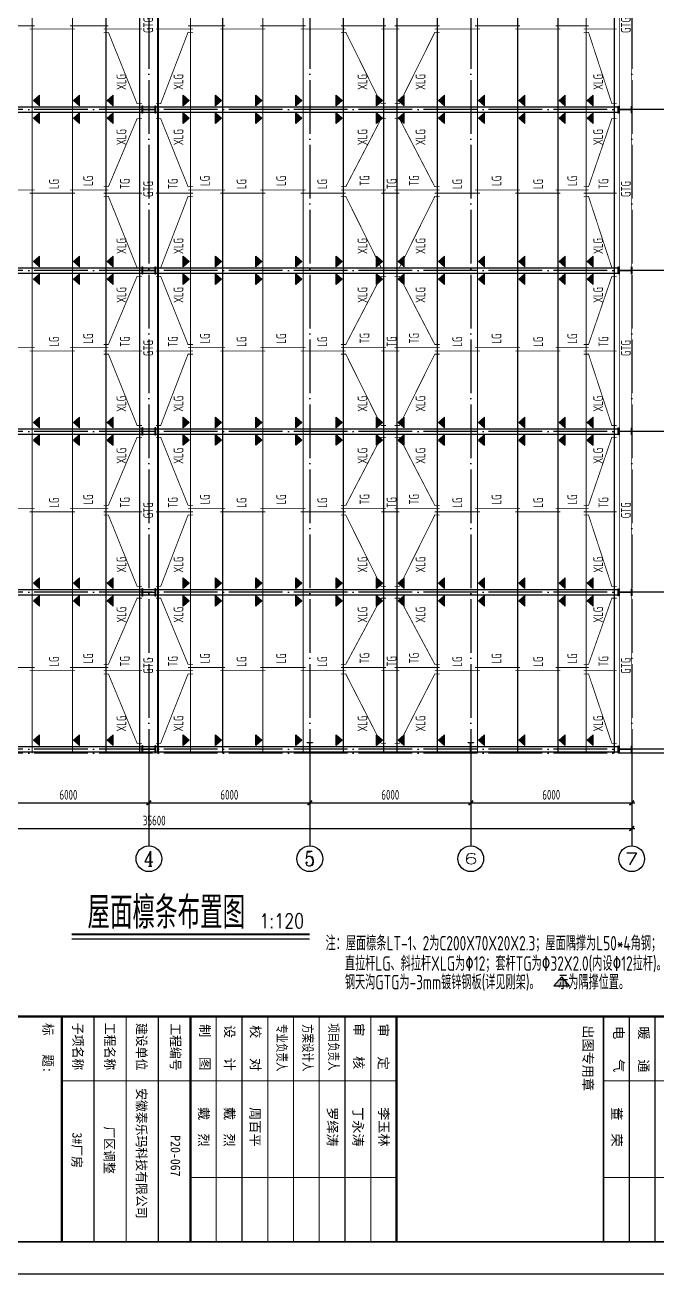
# Model space of a CAD drawing. Extents: x -1389621 to 57380, y -92505 to 283644.
# Drawn here: x -140700 to -117136, y 57648 to 104219 of the extents above; entities that cross this region are included whole.
import ezdxf
from ezdxf.enums import TextEntityAlignment as Align

# ---------------------------------------------------------------- set-up
doc = ezdxf.new("R2010")
doc.units = 0
doc.header["$LTSCALE"] = 100
doc.header["$MEASUREMENT"] = 0
doc.linetypes.add('DOTE', pattern=[2.42, 2, -0.2, 0.02, -0.2])
doc.layers.get('0').update_dxf_attribs({"linetype": 'CONTINUOUS'})
doc.layers.get('Defpoints').update_dxf_attribs({"linetype": 'CONTINUOUS'})
for name, color, linetype in [('5图框', 7, 'CONTINUOUS'), ('AXIS', 3, 'CONTINUOUS'), ('AXIS_TEXT', 7, 'CONTINUOUS'), ('BORDER', 7, 'CONTINUOUS'), ('BZ_标准图框', 7, 'CONTINUOUS'), ('DIM', 3, 'CONTINUOUS'), ('DIM_SYMB', 3, 'CONTINUOUS'), ('DOTE', 1, 'DOTE'), ('PUB_DIM', 3, 'CONTINUOUS'), ('TC', 151, 'CONTINUOUS'), ('散水坡', 3, 'CONTINUOUS'), ('构件号', 1, 'CONTINUOUS'), ('柱子', 3, 'CONTINUOUS'), ('梁', 4, 'CONTINUOUS'), ('系杆支撑', 2, 'CONTINUOUS')]:
    doc.layers.add(name, color=color, linetype=linetype)
doc.layers.add('HATCH', color=254, linetype='CONTINUOUS', lineweight=0)
doc.layers.add('数字', color=3, linetype='CONTINUOUS', lineweight=20)
doc.styles.add('_TCH_AXIS', font='COMPLEX', dxfattribs={"bigfont": 'GBCBIG'})
doc.styles.add('COMPLEX', font='COMPLEX')
doc.styles.add('ht', font='simhei.ttf', dxfattribs={"width": 0.8})
doc.styles.add('hztxt', font='txt', dxfattribs={"width": 0.7, "height": 10, "bigfont": 'hztxt.shx'})
doc.styles.add('TSSD_Dimension', font='tssdeng.shx', dxfattribs={"width": 0.7, "bigfont": 'hztxt.shx'})
doc.styles.add('TSSD_REIN', font='Tssdeng.shx', dxfattribs={"width": 0.7, "bigfont": 'hztxt.shx'})
doc.dimstyles.new('TSSD_100_100', dxfattribs={"dimtxt": 300, "dimasz": 100, "dimexe": 100, "dimexo": 250, "dimgap": 100, "dimtad": 1, "dimdec": 0, "dimzin": 0, "dimdsep": 46, "dimtxsty": 'TSSD_Dimension', "dimblk": 'ARCHTICK', "dimblk1": 'ARCHTICK', "dimblk2": 'ARCHTICK', "dimcen": 0, "dimdle": 100, "dimclrt": 7, "dimadec": 0, "dimazin": 0, "dimtfac": 1, "dimtdec": 0, "dimtix": 1, "dimtmove": 2, "dimatfit": 3, "dimfxl": 0, "dimtolj": 1, "dimtzin": 0, "dimarcsym": 0})

# ---------------------------------------------------------------- blocks, each defined once
blk = doc.blocks.new('_ArchTick')
at = {"color": 0, "linetype": 'ByBlock'}
blk.add_lwpolyline([(-0.71, -0.71, 0.5, 0.5, 0), (0.71, 0.71, 0.5, 0.5, 0)], format="xyseb", dxfattribs=at)
blk = doc.blocks.new('*D155')
at = {"layer": 'Defpoints', "color": 0, "ltscale": 100}
for p in [(-142080, 76333), (-136080, 76333), (-136080, 75216)]:
    blk.add_point(p, dxfattribs=at)
at = {"layer": 'DIM', "color": 0, "lineweight": -2, "ltscale": 100}
for p, q in [((-142080, 76033), (-142080, 75096)), ((-136080, 76033), (-136080, 75096)), ((-142200, 75216), (-135960, 75216))]:
    blk.add_line(p, q, dxfattribs=at)
at = {"layer": 'DIM', "color": 0, "lineweight": -2, "ltscale": 100, "xscale": 120, "yscale": 120, "zscale": 120, "rotation": 180}
blk.add_blockref('_ArchTick', (-142080, 75216), dxfattribs=at)
at = {"layer": 'DIM', "color": 0, "lineweight": -2, "ltscale": 100, "xscale": 120, "yscale": 120, "zscale": 120}
blk.add_blockref('_ArchTick', (-136080, 75216), dxfattribs=at)
at = {"layer": 'DIM', "color": 7, "ltscale": 100, "insert": (-139080, 75516), "char_height": 360, "attachment_point": 5, "style": 'TSSD_Dimension'}
blk.add_mtext('\\A1;6000', dxfattribs=at)
blk = doc.blocks.new('*D156')
at = {"layer": 'Defpoints', "color": 0, "ltscale": 100}
for p in [(-136080, 76333), (-130080, 76333), (-130080, 75216)]:
    blk.add_point(p, dxfattribs=at)
at = {"layer": 'DIM', "color": 0, "lineweight": -2, "ltscale": 100}
for p, q in [((-136080, 76033), (-136080, 75096)), ((-130080, 76033), (-130080, 75096)), ((-136200, 75216), (-129960, 75216))]:
    blk.add_line(p, q, dxfattribs=at)
at = {"layer": 'DIM', "color": 0, "lineweight": -2, "ltscale": 100, "xscale": 120, "yscale": 120, "zscale": 120, "rotation": 180}
blk.add_blockref('_ArchTick', (-136080, 75216), dxfattribs=at)
at = {"layer": 'DIM', "color": 0, "lineweight": -2, "ltscale": 100, "xscale": 120, "yscale": 120, "zscale": 120}
blk.add_blockref('_ArchTick', (-130080, 75216), dxfattribs=at)
at = {"layer": 'DIM', "color": 7, "ltscale": 100, "insert": (-133080, 75516), "char_height": 360, "attachment_point": 5, "style": 'TSSD_Dimension'}
blk.add_mtext('\\A1;6000', dxfattribs=at)
blk = doc.blocks.new('*D157')
at = {"layer": 'Defpoints', "color": 0, "ltscale": 100}
for p in [(-130080, 76333), (-124080, 76333), (-124080, 75216)]:
    blk.add_point(p, dxfattribs=at)
at = {"layer": 'DIM', "color": 0, "lineweight": -2, "ltscale": 100}
for p, q in [((-130080, 76033), (-130080, 75096)), ((-124080, 76033), (-124080, 75096)), ((-130200, 75216), (-123960, 75216))]:
    blk.add_line(p, q, dxfattribs=at)
at = {"layer": 'DIM', "color": 0, "lineweight": -2, "ltscale": 100, "xscale": 120, "yscale": 120, "zscale": 120, "rotation": 180}
blk.add_blockref('_ArchTick', (-130080, 75216), dxfattribs=at)
at = {"layer": 'DIM', "color": 0, "lineweight": -2, "ltscale": 100, "xscale": 120, "yscale": 120, "zscale": 120}
blk.add_blockref('_ArchTick', (-124080, 75216), dxfattribs=at)
at = {"layer": 'DIM', "color": 7, "ltscale": 100, "insert": (-127080, 75516), "char_height": 360, "attachment_point": 5, "style": 'TSSD_Dimension'}
blk.add_mtext('\\A1;6000', dxfattribs=at)
blk = doc.blocks.new('*D158')
at = {"layer": 'Defpoints', "color": 0, "ltscale": 100}
for p in [(-124080, 76333), (-118080, 76333), (-118080, 75216)]:
    blk.add_point(p, dxfattribs=at)
at = {"layer": 'DIM', "color": 0, "lineweight": -2, "ltscale": 100}
for p, q in [((-124080, 76033), (-124080, 75096)), ((-118080, 76033), (-118080, 75096)), ((-124200, 75216), (-117960, 75216))]:
    blk.add_line(p, q, dxfattribs=at)
at = {"layer": 'DIM', "color": 0, "lineweight": -2, "ltscale": 100, "xscale": 120, "yscale": 120, "zscale": 120, "rotation": 180}
blk.add_blockref('_ArchTick', (-124080, 75216), dxfattribs=at)
at = {"layer": 'DIM', "color": 0, "lineweight": -2, "ltscale": 100, "xscale": 120, "yscale": 120, "zscale": 120}
blk.add_blockref('_ArchTick', (-118080, 75216), dxfattribs=at)
at = {"layer": 'DIM', "color": 7, "ltscale": 100, "insert": (-121080, 75516), "char_height": 360, "attachment_point": 5, "style": 'TSSD_Dimension'}
blk.add_mtext('\\A1;6000', dxfattribs=at)
blk = doc.blocks.new('*D159')
at = {"layer": 'Defpoints', "color": 0, "ltscale": 100}
for p in [(-153680, 76573), (-118080, 76573), (-118080, 74256)]:
    blk.add_point(p, dxfattribs=at)
at = {"layer": 'DIM', "color": 0, "lineweight": -2, "ltscale": 100}
for p, q in [((-153680, 76273), (-153680, 74136)), ((-118080, 76273), (-118080, 74136)), ((-153800, 74256), (-117960, 74256))]:
    blk.add_line(p, q, dxfattribs=at)
at = {"layer": 'DIM', "color": 0, "lineweight": -2, "ltscale": 100, "xscale": 120, "yscale": 120, "zscale": 120, "rotation": 180}
blk.add_blockref('_ArchTick', (-153680, 74256), dxfattribs=at)
at = {"layer": 'DIM', "color": 0, "lineweight": -2, "ltscale": 100, "xscale": 120, "yscale": 120, "zscale": 120}
blk.add_blockref('_ArchTick', (-118080, 74256), dxfattribs=at)
at = {"layer": 'DIM', "color": 7, "ltscale": 100, "insert": (-135880, 74556), "char_height": 360, "attachment_point": 5, "style": 'TSSD_Dimension'}
blk.add_mtext('\\A1;35600', dxfattribs=at)
blk = doc.blocks.new('A$C79605478')
at = {"layer": 'PUB_DIM', "linetype": 'Continuous'}
blk.add_hatch(color=6, dxfattribs=at).paths.add_polyline_path([(397, 0), (198, 223), (0, 0)])
at = {"layer": 'PUB_DIM', "color": 6, "linetype": 'Continuous'}
blk.add_lwpolyline([(397, 0), (198, 223), (0, 0)], close=True, dxfattribs=at)
blk = doc.blocks.new('A$C064F2E3D')
at = {"layer": 'BZ_标准图框'}
for points, const_width in [([(35, 0), (35, 57400)], 70), ([(2035, 41203), (2035, 36403)], 35), ([(5035, 41203), (5035, 36403)], 35), ([(7035, 38003), (35, 38003)], 35), ([(7035, 37203), (35, 37203)], 35), ([(7035, 36403), (35, 36403)], 50), ([(35, 29971), (7035, 29971)], 70), ([(2035, 19571), (2035, 29971)], 35), ([(5035, 23570), (5035, 29971)], 35), ([(35, 29171), (7035, 29171)], 35), ([(35, 28371), (7035, 28371)], 35), ([(35, 27571), (7035, 27571)], 35), ([(35, 26771), (7035, 26771)], 35), ([(35, 25971), (7035, 25971)], 35), ([(35, 25171), (7035, 25171)], 35), ([(35, 24371), (7035, 24371)], 35), ([(35, 24371), (7035, 24371)], 35), ([(35, 23571), (7035, 23571)], 70), ([(35, 22571), (7035, 22571)], 35), ([(35, 21571), (7035, 21571)], 35), ([(35, 20571), (7035, 20571)], 35), ([(35, 19571), (7035, 19571)], 70)]:
    blk.add_lwpolyline(points, dxfattribs=dict(at, const_width=const_width))
at = {"layer": 'BZ_标准图框', "style": 'ht'}
for s, p in [('暖   通', (343, 37501)), ('电   气', (333, 36726)), ('董  荣', (2850, 36661)), ('出图专用章', (306, 35771)), ('审   定', (256, 29413)), ('李玉林', (2850, 29429)), ('审   核', (243, 28647)), ('丁永涛', (2850, 28629)), ('罗绎涛', (2850, 27829)), ('校   对', (302, 25439)), ('周百平', (2850, 25429)), ('设   计', (297, 24637)), ('戴  烈', (2850, 24629)), ('制   图', (274, 23868)), ('戴  烈', (2850, 23829))]:
    blk.add_text(s, height=300, dxfattribs=at).set_placement(p)
for s, width, p in [('项目负责人', 0.7, (244, 27871)), ('方案设计人', 0.7, (271, 27069)), ('专业负责人', 0.7, (270, 26262)), ('工程编号', 0.9, (244, 22956)), ('P20-067', 0.9, (3721, 22956)), ('建设单位', 0.9, (236, 21902)), ('安徽泰乐玛科技有限公司', 0.9, (2261, 21899)), ('工程名称', 0.9, (229, 20916)), ('厂区调整', 0.9, (3451, 20899)), ('子项名称', 0.9, (229, 19925)), ('3#厂房', 0.9, (3638, 19899)), ('标   题:', 0.95, (237, 18995))]:
    blk.add_text(s, height=300, dxfattribs=dict(at, width=width)).set_placement(p)
blk = doc.blocks.new('_AXISO')
blk.add_circle((0, 0), 0.5)
at = {"layer": 'AXIS_TEXT', "style": 'COMPLEX', "width": 1.041667}
blk.add_attdef('A', text='', height=0.56, dxfattribs=at).set_placement((-0.25, -0.28), (0.25, -0.28), align=Align.FIT)

msp = doc.modelspace()

# ---------------------------------------------------------------- hatches: boundary and pattern name
at = {"layer": 'HATCH', "ltscale": 100}
msp.add_hatch(color=256, dxfattribs=at).paths.add_polyline_path([(-120393.352, 68396.023), (-120690.867, 68729.942), (-120988.382, 68396.023)])

# ---------------------------------------------------------------- linework, layer by layer
at = {"layer": '5图框'}
msp.add_lwpolyline([(-120393.352, 68396.023), (-120690.867, 68729.942), (-120988.382, 68396.023)], close=True, dxfattribs=at)
at = {"layer": 'AXIS'}
for p, q in [((-136079.87, 76332.574), (-136079.87, 73612.225)), ((-130079.87, 76332.574), (-130079.87, 73612.225)), ((-124079.87, 76332.574), (-124079.87, 73612.225)), ((-118079.87, 76332.574), (-118079.87, 73612.225))]:
    msp.add_line(p, q, dxfattribs=at)
at = {"layer": 'BORDER'}
msp.add_lwpolyline([(-164013.656, 57648.326), (-164013.656, 158568.326), (-92733.656, 158568.326), (-92733.656, 57648.326)], close=True, dxfattribs=at)
at = {"layer": 'BORDER', "const_width": 60}
msp.add_lwpolyline([(-162813.656, 58848.326), (-162813.656, 155568.326), (-93933.656, 155568.326), (-93933.656, 58848.326)], close=True, dxfattribs=at)
at = {"layer": 'DIM_SYMB', "const_width": 84}
msp.add_lwpolyline([(-138957.911, 70313.125), (-130092.359, 70313.125)], dxfattribs=at)
at = {"layer": 'DIM_SYMB'}
msp.add_lwpolyline([(-138957.911, 70145.125), (-130092.359, 70145.125)], dxfattribs=at)
at = {"layer": 'DOTE', "linetype": 'DOTE', "ltscale": 10}
for p, q in [((-136079.87, 150566.574), (-136079.87, 76332.574)), ((-130079.87, 150566.574), (-130079.87, 76332.574)), ((-124079.87, 150566.574), (-124079.87, 76332.574)), ((-118079.87, 150566.574), (-118079.87, 76332.574)), ((-116579.87, 101066.574), (-158001.867, 101066.574)), ((-116579.87, 95066.574), (-158001.867, 95066.574)), ((-116579.87, 89066.574), (-158001.867, 89066.574)), ((-116579.87, 83066.574), (-158001.867, 83066.574)), ((-116579.87, 77066.574), (-158001.867, 77066.574)), ((-116579.87, 77216.574), (-153679.87, 77216.574))]:
    msp.add_line(p, q, dxfattribs=at)
at = {"layer": '散水坡', "linetype": 'ByBlock', "ltscale": 100, "const_width": 20}
for points in [[(-136394.87, 149066.574), (-136394.87, 77066.574), (-135764.87, 77066.574), (-135764.87, 149066.574)], [(-118529.87, 149066.574), (-118529.87, 77066.574), (-118079.87, 77066.574), (-118079.87, 149066.574)]]:
    msp.add_lwpolyline(points, close=True, dxfattribs=at)
at = {"layer": '构件号', "const_width": 45}
for points in [[(-140429.87, 149066.574), (-140429.87, 77066.574)], [(-138929.87, 149066.574), (-138929.87, 77066.574)], [(-137679.87, 149066.574), (-137679.87, 77066.574)], [(-136429.87, 149066.574), (-136429.87, 77066.574)], [(-135729.87, 149066.574), (-135729.87, 77066.574)], [(-134529.87, 149066.574), (-134529.87, 77066.574)], [(-133329.87, 149066.574), (-133329.87, 77066.574)], [(-131829.87, 149066.574), (-131829.87, 77066.574)], [(-130329.87, 149066.574), (-130329.87, 77066.574)], [(-128829.87, 149066.574), (-128829.87, 77066.574)], [(-127329.87, 149066.574), (-127329.87, 77066.574)], [(-126829.87, 149066.574), (-126829.87, 77066.574)], [(-125329.87, 149066.574), (-125329.87, 77066.574)], [(-123829.87, 149066.574), (-123829.87, 77066.574)], [(-122329.87, 149066.574), (-122329.87, 77066.574)], [(-120829.87, 149066.574), (-120829.87, 77066.574)], [(-119779.87, 149066.574), (-119779.87, 77066.574)], [(-118729.87, 149066.574), (-118729.87, 77066.574)]]:
    msp.add_lwpolyline(points, dxfattribs=at)
at = {"layer": '柱子', "ltscale": 100}
for points in [[(-136317.87, 101062.574), (-136317.87, 100926.574), (-136329.87, 100926.574), (-136329.87, 101206.574), (-136317.87, 101206.574), (-136317.87, 101070.574), (-135841.87, 101070.574), (-135841.87, 101206.574), (-135829.87, 101206.574), (-135829.87, 100926.574), (-135841.87, 100926.574), (-135841.87, 101062.574)], [(-118567.87, 101062.574), (-118567.87, 100936.574), (-118579.87, 100936.574), (-118579.87, 101196.574), (-118567.87, 101196.574), (-118567.87, 101070.574), (-118091.87, 101070.574), (-118091.87, 101196.574), (-118079.87, 101196.574), (-118079.87, 100936.574), (-118091.87, 100936.574), (-118091.87, 101062.574)], [(-136317.87, 95062.574), (-136317.87, 94926.574), (-136329.87, 94926.574), (-136329.87, 95206.574), (-136317.87, 95206.574), (-136317.87, 95070.574), (-135841.87, 95070.574), (-135841.87, 95206.574), (-135829.87, 95206.574), (-135829.87, 94926.574), (-135841.87, 94926.574), (-135841.87, 95062.574)], [(-118567.87, 95062.574), (-118567.87, 94936.574), (-118579.87, 94936.574), (-118579.87, 95196.574), (-118567.87, 95196.574), (-118567.87, 95070.574), (-118091.87, 95070.574), (-118091.87, 95196.574), (-118079.87, 95196.574), (-118079.87, 94936.574), (-118091.87, 94936.574), (-118091.87, 95062.574)], [(-136317.87, 89062.574), (-136317.87, 88926.574), (-136329.87, 88926.574), (-136329.87, 89206.574), (-136317.87, 89206.574), (-136317.87, 89070.574), (-135841.87, 89070.574), (-135841.87, 89206.574), (-135829.87, 89206.574), (-135829.87, 88926.574), (-135841.87, 88926.574), (-135841.87, 89062.574)], [(-118567.87, 89062.574), (-118567.87, 88936.574), (-118579.87, 88936.574), (-118579.87, 89196.574), (-118567.87, 89196.574), (-118567.87, 89070.574), (-118091.87, 89070.574), (-118091.87, 89196.574), (-118079.87, 89196.574), (-118079.87, 88936.574), (-118091.87, 88936.574), (-118091.87, 89062.574)], [(-136317.87, 83062.574), (-136317.87, 82926.574), (-136329.87, 82926.574), (-136329.87, 83206.574), (-136317.87, 83206.574), (-136317.87, 83070.574), (-135841.87, 83070.574), (-135841.87, 83206.574), (-135829.87, 83206.574), (-135829.87, 82926.574), (-135841.87, 82926.574), (-135841.87, 83062.574)], [(-118567.87, 83062.574), (-118567.87, 82936.574), (-118579.87, 82936.574), (-118579.87, 83196.574), (-118567.87, 83196.574), (-118567.87, 83070.574), (-118091.87, 83070.574), (-118091.87, 83196.574), (-118079.87, 83196.574), (-118079.87, 82936.574), (-118091.87, 82936.574), (-118091.87, 83062.574)], [(-136317.87, 77212.574), (-136317.87, 77076.574), (-136329.87, 77076.574), (-136329.87, 77356.574), (-136317.87, 77356.574), (-136317.87, 77220.574), (-135841.87, 77220.574), (-135841.87, 77356.574), (-135829.87, 77356.574), (-135829.87, 77076.574), (-135841.87, 77076.574), (-135841.87, 77212.574)], [(-130075.87, 77078.574), (-129979.87, 77078.574), (-129979.87, 77066.574), (-130179.87, 77066.574), (-130179.87, 77078.574), (-130083.87, 77078.574), (-130083.87, 77454.574), (-130179.87, 77454.574), (-130179.87, 77466.574), (-129979.87, 77466.574), (-129979.87, 77454.574), (-130075.87, 77454.574)], [(-124075.87, 77078.574), (-123979.87, 77078.574), (-123979.87, 77066.574), (-124179.87, 77066.574), (-124179.87, 77078.574), (-124083.87, 77078.574), (-124083.87, 77454.574), (-124179.87, 77454.574), (-124179.87, 77466.574), (-123979.87, 77466.574), (-123979.87, 77454.574), (-124075.87, 77454.574)], [(-118567.87, 77212.574), (-118567.87, 77086.574), (-118579.87, 77086.574), (-118579.87, 77346.574), (-118567.87, 77346.574), (-118567.87, 77220.574), (-118091.87, 77220.574), (-118091.87, 77346.574), (-118079.87, 77346.574), (-118079.87, 77086.574), (-118091.87, 77086.574), (-118091.87, 77212.574)]]:
    msp.add_lwpolyline(points, close=True, dxfattribs=at)
at = {"layer": '梁', "ltscale": 100}
for p, q in [((-153179.87, 101166.574), (-118579.87, 101166.574)), ((-153179.87, 100966.574), (-118579.87, 100966.574)), ((-153179.87, 95166.574), (-118579.87, 95166.574)), ((-153179.87, 94966.574), (-118579.87, 94966.574)), ((-153179.87, 89166.574), (-118579.87, 89166.574)), ((-153179.87, 88966.574), (-118579.87, 88966.574)), ((-153179.87, 83166.574), (-118579.87, 83166.574)), ((-153179.87, 82966.574), (-118579.87, 82966.574)), ((-153179.87, 77316.574), (-118579.87, 77316.574)), ((-153179.87, 77116.574), (-118579.87, 77116.574))]:
    msp.add_line(p, q, dxfattribs=at)
at = {"layer": '系杆支撑', "const_width": 30}
for points in [[(-140340.057, 104186.574), (-141720.032, 104186.574)], [(-138840.057, 104066.574), (-140520.032, 104066.574)], [(-137590.057, 104186.574), (-139020.032, 104186.574)], [(-136340.057, 104066.574), (-137770.032, 104066.574)], [(-136340.057, 101286.574), (-136519.683, 101286.574), (-137589.708, 103946.574), (-137770.032, 103946.574)], [(-135819.683, 104066.574), (-134439.708, 104066.574)], [(-135819.683, 101286.574), (-135640.057, 101286.574), (-134620.032, 103946.574), (-134439.708, 103946.574)], [(-134619.683, 104186.574), (-133240.057, 104186.574)], [(-131740.057, 104066.574), (-133420.032, 104066.574)], [(-130240.057, 104186.574), (-131920.032, 104186.574)], [(-128740.057, 104066.574), (-130420.032, 104066.574)], [(-127240.057, 104186.574), (-128920.032, 104186.574)], [(-127240.057, 101286.574), (-127419.683, 101286.574), (-128739.708, 103946.574), (-128920.032, 103946.574)], [(-127419.683, 104066.574), (-126740.057, 104066.574)], [(-126919.683, 104186.574), (-125239.708, 104186.574)], [(-126919.683, 101286.574), (-126740.057, 101286.574), (-125420.032, 103946.574), (-125239.708, 103946.574)], [(-123740.057, 104066.574), (-125420.032, 104066.574)], [(-122240.057, 104186.574), (-123920.032, 104186.574)], [(-120740.057, 104066.574), (-122420.032, 104066.574)], [(-119690.057, 104186.574), (-120919.683, 104186.574)], [(-118640.057, 104066.574), (-119870.032, 104066.574)], [(-118640.057, 101286.574), (-118819.683, 101286.574), (-119689.708, 103946.574), (-119870.032, 103946.574)], [(-136340.057, 100727.541), (-136519.683, 100727.541), (-137589.708, 98187.541), (-137770.032, 98187.541)], [(-135819.683, 100727.541), (-135640.057, 100727.541), (-134620.032, 98187.541), (-134439.708, 98187.541)], [(-127240.057, 100727.541), (-127419.683, 100727.541), (-128739.708, 98187.541), (-128920.032, 98187.541)], [(-126919.683, 100727.541), (-126740.057, 100727.541), (-125420.032, 98187.541), (-125239.708, 98187.541)], [(-118640.057, 100727.541), (-118819.683, 100727.541), (-119689.708, 98187.541), (-119870.032, 98187.541)], [(-140340.057, 98067.541), (-141720.032, 98067.541)], [(-138840.057, 97947.541), (-140520.032, 97947.541)], [(-137590.057, 98067.541), (-139020.032, 98067.541)], [(-136340.057, 97947.541), (-137770.032, 97947.541)], [(-136340.057, 95167.541), (-136519.683, 95167.541), (-137589.708, 97827.541), (-137770.032, 97827.541)], [(-135819.683, 97947.541), (-134439.708, 97947.541)], [(-135819.683, 95167.541), (-135640.057, 95167.541), (-134620.032, 97827.541), (-134439.708, 97827.541)], [(-134619.683, 98067.541), (-133240.057, 98067.541)], [(-131740.057, 97947.541), (-133420.032, 97947.541)], [(-130240.057, 98067.541), (-131920.032, 98067.541)], [(-128740.057, 97947.541), (-130420.032, 97947.541)], [(-127240.057, 98067.541), (-128920.032, 98067.541)], [(-127240.057, 95167.541), (-127419.683, 95167.541), (-128739.708, 97827.541), (-128920.032, 97827.541)], [(-127419.683, 97947.541), (-126740.057, 97947.541)], [(-126919.683, 98067.541), (-125239.708, 98067.541)], [(-126919.683, 95167.541), (-126740.057, 95167.541), (-125420.032, 97827.541), (-125239.708, 97827.541)], [(-123740.057, 97947.541), (-125420.032, 97947.541)], [(-122240.057, 98067.541), (-123920.032, 98067.541)], [(-120740.057, 97947.541), (-122420.032, 97947.541)], [(-119690.057, 98067.541), (-120919.683, 98067.541)], [(-118640.057, 97947.541), (-119870.032, 97947.541)], [(-118640.057, 95167.541), (-118819.683, 95167.541), (-119689.708, 97827.541), (-119870.032, 97827.541)], [(-136340.057, 94846.574), (-136519.683, 94846.574), (-137589.708, 92306.574), (-137770.032, 92306.574)], [(-135819.683, 94846.574), (-135640.057, 94846.574), (-134620.032, 92306.574), (-134439.708, 92306.574)], [(-127240.057, 94846.574), (-127419.683, 94846.574), (-128739.708, 92306.574), (-128920.032, 92306.574)], [(-126919.683, 94846.574), (-126740.057, 94846.574), (-125420.032, 92306.574), (-125239.708, 92306.574)], [(-118640.057, 94846.574), (-118819.683, 94846.574), (-119689.708, 92306.574), (-119870.032, 92306.574)], [(-140340.057, 92186.574), (-141720.032, 92186.574)], [(-138840.057, 92066.574), (-140520.032, 92066.574)], [(-137590.057, 92186.574), (-139020.032, 92186.574)], [(-136340.057, 92066.574), (-137770.032, 92066.574)], [(-136340.057, 89286.574), (-136519.683, 89286.574), (-137589.708, 91946.574), (-137770.032, 91946.574)], [(-135819.683, 92066.574), (-134439.708, 92066.574)], [(-135819.683, 89286.574), (-135640.057, 89286.574), (-134620.032, 91946.574), (-134439.708, 91946.574)], [(-134619.683, 92186.574), (-133240.057, 92186.574)], [(-131740.057, 92066.574), (-133420.032, 92066.574)], [(-130240.057, 92186.574), (-131920.032, 92186.574)], [(-128740.057, 92066.574), (-130420.032, 92066.574)], [(-127240.057, 92186.574), (-128920.032, 92186.574)], [(-127240.057, 89286.574), (-127419.683, 89286.574), (-128739.708, 91946.574), (-128920.032, 91946.574)], [(-127419.683, 92066.574), (-126740.057, 92066.574)], [(-126919.683, 92186.574), (-125239.708, 92186.574)], [(-126919.683, 89286.574), (-126740.057, 89286.574), (-125420.032, 91946.574), (-125239.708, 91946.574)], [(-123740.057, 92066.574), (-125420.032, 92066.574)], [(-122240.057, 92186.574), (-123920.032, 92186.574)], [(-120740.057, 92066.574), (-122420.032, 92066.574)], [(-119690.057, 92186.574), (-120919.683, 92186.574)], [(-118640.057, 92066.574), (-119870.032, 92066.574)], [(-118640.057, 89286.574), (-118819.683, 89286.574), (-119689.708, 91946.574), (-119870.032, 91946.574)], [(-136340.057, 88846.574), (-136519.683, 88846.574), (-137589.708, 86306.574), (-137770.032, 86306.574)], [(-135819.683, 88846.574), (-135640.057, 88846.574), (-134620.032, 86306.574), (-134439.708, 86306.574)], [(-127240.057, 88846.574), (-127419.683, 88846.574), (-128739.708, 86306.574), (-128920.032, 86306.574)], [(-126919.683, 88846.574), (-126740.057, 88846.574), (-125420.032, 86306.574), (-125239.708, 86306.574)], [(-118640.057, 88846.574), (-118819.683, 88846.574), (-119689.708, 86306.574), (-119870.032, 86306.574)], [(-140340.057, 86186.574), (-141720.032, 86186.574)], [(-137590.057, 86186.574), (-139020.032, 86186.574)], [(-134619.683, 86186.574), (-133240.057, 86186.574)], [(-130240.057, 86186.574), (-131920.032, 86186.574)], [(-127240.057, 86186.574), (-128920.032, 86186.574)], [(-126919.683, 86186.574), (-125239.708, 86186.574)], [(-122240.057, 86186.574), (-123920.032, 86186.574)], [(-119690.057, 86186.574), (-120919.683, 86186.574)], [(-138840.057, 86066.574), (-140520.032, 86066.574)], [(-136340.057, 86066.574), (-137770.032, 86066.574)], [(-136340.057, 83286.574), (-136519.683, 83286.574), (-137589.708, 85946.574), (-137770.032, 85946.574)], [(-135819.683, 86066.574), (-134439.708, 86066.574)], [(-135819.683, 83286.574), (-135640.057, 83286.574), (-134620.032, 85946.574), (-134439.708, 85946.574)], [(-131740.057, 86066.574), (-133420.032, 86066.574)], [(-128740.057, 86066.574), (-130420.032, 86066.574)], [(-127240.057, 83286.574), (-127419.683, 83286.574), (-128739.708, 85946.574), (-128920.032, 85946.574)], [(-127419.683, 86066.574), (-126740.057, 86066.574)], [(-126919.683, 83286.574), (-126740.057, 83286.574), (-125420.032, 85946.574), (-125239.708, 85946.574)], [(-123740.057, 86066.574), (-125420.032, 86066.574)], [(-120740.057, 86066.574), (-122420.032, 86066.574)], [(-118640.057, 86066.574), (-119870.032, 86066.574)], [(-118640.057, 83286.574), (-118819.683, 83286.574), (-119689.708, 85946.574), (-119870.032, 85946.574)], [(-136340.057, 82846.574), (-136519.683, 82846.574), (-137589.708, 80381.574), (-137770.032, 80381.574)], [(-135819.683, 82846.574), (-135640.057, 82846.574), (-134620.032, 80381.574), (-134439.708, 80381.574)], [(-127240.057, 82846.574), (-127419.683, 82846.574), (-128739.708, 80381.574), (-128920.032, 80381.574)], [(-126919.683, 82846.574), (-126740.057, 82846.574), (-125420.032, 80381.574), (-125239.708, 80381.574)], [(-118640.057, 82846.574), (-118819.683, 82846.574), (-119689.708, 80381.574), (-119870.032, 80381.574)], [(-140340.057, 80261.574), (-141720.032, 80261.574)], [(-138840.057, 80141.574), (-140520.032, 80141.574)], [(-137590.057, 80261.574), (-139020.032, 80261.574)], [(-136340.057, 80141.574), (-137770.032, 80141.574)], [(-135819.683, 80141.574), (-134439.708, 80141.574)], [(-134619.683, 80261.574), (-133240.057, 80261.574)], [(-131740.057, 80141.574), (-133420.032, 80141.574)], [(-130240.057, 80261.574), (-131920.032, 80261.574)], [(-128740.057, 80141.574), (-130420.032, 80141.574)], [(-127240.057, 80261.574), (-128920.032, 80261.574)], [(-127419.683, 80141.574), (-126740.057, 80141.574)], [(-126919.683, 80261.574), (-125239.708, 80261.574)], [(-123740.057, 80141.574), (-125420.032, 80141.574)], [(-122240.057, 80261.574), (-123920.032, 80261.574)], [(-120740.057, 80141.574), (-122420.032, 80141.574)], [(-119690.057, 80261.574), (-120919.683, 80261.574)], [(-118640.057, 80141.574), (-119870.032, 80141.574)], [(-136340.057, 77436.574), (-136519.683, 77436.574), (-137589.708, 80021.574), (-137770.032, 80021.574)], [(-135819.683, 77436.574), (-135640.057, 77436.574), (-134620.032, 80021.574), (-134439.708, 80021.574)], [(-127240.057, 77436.574), (-127419.683, 77436.574), (-128739.708, 80021.574), (-128920.032, 80021.574)], [(-126919.683, 77436.574), (-126740.057, 77436.574), (-125420.032, 80021.574), (-125239.708, 80021.574)], [(-118640.057, 77436.574), (-118819.683, 77436.574), (-119689.708, 80021.574), (-119870.032, 80021.574)]]:
    msp.add_lwpolyline(points, dxfattribs=at)

# ---------------------------------------------------------------- block references
at = {"xscale": 1.2, "yscale": 1.2, "zscale": 1.2, "rotation": 270}
msp.add_blockref('A$C064F2E3D', (-162813.656, 67290.325), dxfattribs=at)
at = {"layer": 'AXIS'}
ref = msp.add_blockref('_AXISO', (-136080.661, 73132.225), dxfattribs=dict(at, xscale=960, yscale=960, zscale=960))
ref.add_attrib('A', '4', dxfattribs={"layer": 'AXIS_TEXT', "ltscale": 0.5, "height": 559.138, "style": '_TCH_AXIS', "width": 0.875}).set_placement((-136267.04, 72852.656), (-135894.282, 72852.656), align=Align.FIT)
ref = msp.add_blockref('_AXISO', (-130080.661, 73132.225), dxfattribs=dict(at, xscale=960, yscale=960, zscale=960))
ref.add_attrib('A', '5', dxfattribs={"layer": 'AXIS_TEXT', "ltscale": 0.5, "height": 559.138, "style": '_TCH_AXIS'}).set_placement((-130267.04, 72852.656), (-129894.282, 72852.656), align=Align.FIT)
ref = msp.add_blockref('_AXISO', (-124080.661, 73132.225), dxfattribs=dict(at, xscale=960, yscale=960, zscale=960))
ref.add_attrib('A', '6', dxfattribs={"layer": 'AXIS_TEXT', "ltscale": 0.5, "height": 394.135, "style": '_TCH_AXIS', "width": 2.071429}).set_placement((-124352.802, 72935.157), (-123808.521, 72935.157), align=Align.FIT)
ref = msp.add_blockref('_AXISO', (-118080.661, 73132.225), dxfattribs=dict(at, xscale=960, yscale=960, zscale=960))
ref.add_attrib('A', '7', dxfattribs={"layer": 'AXIS_TEXT', "ltscale": 0.5, "height": 442.515, "style": '_TCH_AXIS', "width": 1.714286}).set_placement((-118333.527, 72910.967), (-117827.795, 72910.967), align=Align.FIT)
at = {"layer": 'TC', "linetype": 'ByBlock', "ltscale": 100, "rotation": 90}
for p in [(-140163.077, 101204.651), (-138663.077, 101204.651), (-137413.077, 101204.651), (-126563.077, 101204.651), (-125063.077, 101204.651), (-123563.077, 101204.651), (-122063.077, 101204.651), (-120563.077, 101204.651), (-119513.077, 101204.651), (-140163.077, 100546.871), (-138663.077, 100546.871), (-137413.077, 100546.871), (-126563.077, 100546.871), (-125063.077, 100546.871), (-123563.077, 100546.871), (-122063.077, 100546.871), (-120563.077, 100546.871), (-119513.077, 100546.871), (-140163.077, 95204.651), (-138663.077, 95204.651), (-137413.077, 95204.651), (-126563.077, 95204.651), (-125063.077, 95204.651), (-123563.077, 95204.651), (-122063.077, 95204.651), (-120563.077, 95204.651), (-119513.077, 95204.651), (-140163.077, 94546.871), (-138663.077, 94546.871), (-137413.077, 94546.871), (-126563.077, 94546.871), (-125063.077, 94546.871), (-123563.077, 94546.871), (-122063.077, 94546.871), (-120563.077, 94546.871), (-119513.077, 94546.871), (-140163.077, 89204.651), (-138663.077, 89204.651), (-137413.077, 89204.651), (-126563.077, 89204.651), (-125063.077, 89204.651), (-123563.077, 89204.651), (-122063.077, 89204.651), (-120563.077, 89204.651), (-119513.077, 89204.651), (-140163.077, 88546.871), (-138663.077, 88546.871), (-137413.077, 88546.871), (-126563.077, 88546.871), (-125063.077, 88546.871), (-123563.077, 88546.871), (-122063.077, 88546.871), (-120563.077, 88546.871), (-119513.077, 88546.871), (-140163.077, 83204.651), (-138663.077, 83204.651), (-137413.077, 83204.651), (-126563.077, 83204.651), (-125063.077, 83204.651), (-123563.077, 83204.651), (-122063.077, 83204.651), (-120563.077, 83204.651), (-119513.077, 83204.651), (-140163.077, 82546.871), (-138663.077, 82546.871), (-137413.077, 82546.871), (-126563.077, 82546.871), (-125063.077, 82546.871), (-123563.077, 82546.871), (-122063.077, 82546.871), (-120563.077, 82546.871), (-119513.077, 82546.871), (-140163.077, 77354.651), (-138663.077, 77354.651), (-137413.077, 77354.651), (-126563.077, 77354.651), (-125063.077, 77354.651), (-123563.077, 77354.651), (-122063.077, 77354.651), (-120563.077, 77354.651), (-119513.077, 77354.651)]:
    msp.add_blockref('A$C79605478', p, dxfattribs=at)
at = {"layer": 'TC', "linetype": 'ByBlock', "ltscale": 100, "xscale": -1, "rotation": 270}
for p in [(-134796.663, 101204.651), (-133596.663, 101204.651), (-132096.663, 101204.651), (-130596.663, 101204.651), (-129096.663, 101204.651), (-127596.663, 101204.651), (-134796.663, 100546.871), (-133596.663, 100546.871), (-132096.663, 100546.871), (-130596.663, 100546.871), (-129096.663, 100546.871), (-127596.663, 100546.871), (-134796.663, 95204.651), (-133596.663, 95204.651), (-132096.663, 95204.651), (-130596.663, 95204.651), (-129096.663, 95204.651), (-127596.663, 95204.651), (-134796.663, 94546.871), (-133596.663, 94546.871), (-132096.663, 94546.871), (-130596.663, 94546.871), (-129096.663, 94546.871), (-127596.663, 94546.871), (-134796.663, 89204.651), (-133596.663, 89204.651), (-132096.663, 89204.651), (-130596.663, 89204.651), (-129096.663, 89204.651), (-127596.663, 89204.651), (-134796.663, 88546.871), (-133596.663, 88546.871), (-132096.663, 88546.871), (-130596.663, 88546.871), (-129096.663, 88546.871), (-127596.663, 88546.871), (-134796.663, 83204.651), (-133596.663, 83204.651), (-132096.663, 83204.651), (-130596.663, 83204.651), (-129096.663, 83204.651), (-127596.663, 83204.651), (-134796.663, 82546.871), (-133596.663, 82546.871), (-132096.663, 82546.871), (-130596.663, 82546.871), (-129096.663, 82546.871), (-127596.663, 82546.871), (-134796.663, 77354.651), (-133596.663, 77354.651), (-132096.663, 77354.651), (-130596.663, 77354.651), (-129096.663, 77354.651), (-127596.663, 77354.651)]:
    msp.add_blockref('A$C79605478', p, dxfattribs=at)

# ---------------------------------------------------------------- texts
at = {"style": 'hztxt', "width": 0.8}
msp.add_text('1:120', height=540, dxfattribs=at).set_placement((-131960.749, 70545.674))
at = {"layer": '5图框', "style": 'hztxt', "width": 0.7}
msp.add_text('屋面檩条布置图', height=1200, dxfattribs=at).set_placement((-138370.555, 70523.891))
at = {"layer": 'TC', "color": 7, "style": 'TSSD_REIN', "width": 0.7}
for s, p in [('注：屋面檩条LT-1、2为C200X70X20X2.3；屋面隅撑为L50*4角钢；', (-129491.417, 69711.875)), ('直拉杆LG、斜拉杆XLG为\x8212；套杆TG为\x8232X2.0(内设\x8212拉杆)。', (-128772.328, 68956.605)), ('钢天沟GTG为-3mm镀锌钢板(详见刚架)。   示为隅撑位置。', (-128772.328, 68259.876))]:
    msp.add_text(s, height=540.2754, dxfattribs=at).set_placement(p)
at = {"layer": '数字', "ltscale": 100, "style": 'TSSD_REIN', "width": 0.7}
for s, p in [('GTG', (-135925.029, 103922.967)), ('GTG', (-118119.523, 103922.967)), ('XLG', (-136925.988, 101799.903)), ('XLG', (-134797.993, 101799.903)), ('XLG', (-127937.512, 101799.903)), ('XLG', (-125774.888, 101799.903)), ('XLG', (-119151.946, 101799.903)), ('XLG', (-136925.988, 99740.155)), ('XLG', (-134797.993, 99740.155)), ('XLG', (-127937.512, 99740.155)), ('XLG', (-125774.888, 99740.155)), ('XLG', (-119151.946, 99740.155)), ('LG', (-139437.673, 98100.389)), ('LG', (-138165.947, 98220.389)), ('TG', (-136798.041, 98100.389)), ('GTG', (-135925.029, 97805.988)), ('TG', (-135009.536, 98100.389)), ('LG', (-133809.945, 98220.389)), ('LG', (-132444.442, 98100.389)), ('LG', (-130967.946, 98220.389)), ('LG', (-129434.148, 98100.389)), ('TG', (-127859.696, 98220.389)), ('TG', (-126849.325, 98100.389)), ('TG', (-126017.297, 98220.389)), ('LG', (-124401.204, 98100.389)), ('LG', (-122940.099, 98220.389)), ('LG', (-121388.983, 98100.389)), ('LG', (-120113.809, 98220.389)), ('TG', (-118955.218, 98100.389)), ('GTG', (-118119.523, 97805.988)), ('XLG', (-136925.988, 95680.87)), ('XLG', (-134797.993, 95680.87)), ('XLG', (-127937.512, 95680.87)), ('XLG', (-125774.888, 95680.87)), ('XLG', (-119151.946, 95680.87)), ('XLG', (-136925.988, 93859.188)), ('XLG', (-134797.993, 93859.188)), ('XLG', (-127937.512, 93859.188)), ('XLG', (-125774.888, 93859.188)), ('XLG', (-119151.946, 93859.188)), ('LG', (-138165.947, 92339.422)), ('LG', (-133809.945, 92339.422)), ('LG', (-130967.946, 92339.422)), ('TG', (-127859.696, 92339.422)), ('TG', (-126017.297, 92339.422)), ('LG', (-122940.099, 92339.422)), ('LG', (-120113.809, 92339.422)), ('LG', (-139437.673, 92219.422)), ('TG', (-136798.041, 92219.422)), ('GTG', (-135925.029, 91873.644)), ('TG', (-135009.536, 92219.422)), ('LG', (-132444.442, 92219.422)), ('LG', (-129434.148, 92219.422)), ('TG', (-126849.325, 92219.422)), ('LG', (-124401.204, 92219.422)), ('LG', (-121388.983, 92219.422)), ('TG', (-118955.218, 92219.422)), ('GTG', (-118119.523, 91873.644)), ('XLG', (-136925.988, 89799.903)), ('XLG', (-134797.993, 89799.903)), ('XLG', (-127937.512, 89799.903)), ('XLG', (-125774.888, 89799.903)), ('XLG', (-119151.946, 89799.903)), ('XLG', (-136925.988, 87859.188)), ('XLG', (-134797.993, 87859.188)), ('XLG', (-127937.512, 87859.188)), ('XLG', (-125774.888, 87859.188)), ('XLG', (-119151.946, 87859.188)), ('LG', (-138165.947, 86339.422)), ('LG', (-133809.945, 86339.422)), ('LG', (-130967.946, 86339.422)), ('TG', (-127859.696, 86339.422)), ('TG', (-126017.297, 86339.422)), ('LG', (-122940.099, 86339.422)), ('LG', (-120113.809, 86339.422)), ('LG', (-139437.673, 86219.422)), ('TG', (-136798.041, 86219.422)), ('GTG', (-135925.029, 85826.497)), ('TG', (-135009.536, 86219.422)), ('LG', (-132444.442, 86219.422)), ('LG', (-129434.148, 86219.422)), ('TG', (-126849.325, 86219.422)), ('LG', (-124401.204, 86219.422)), ('LG', (-121388.983, 86219.422)), ('TG', (-118955.218, 86219.422)), ('GTG', (-118119.523, 85826.497)), ('XLG', (-136925.988, 83799.903)), ('XLG', (-134797.993, 83799.903)), ('XLG', (-127937.512, 83799.903)), ('XLG', (-125774.888, 83799.903)), ('XLG', (-119151.946, 83799.903)), ('XLG', (-136925.988, 81934.188)), ('XLG', (-134797.993, 81934.188)), ('XLG', (-127937.512, 81934.188)), ('XLG', (-125774.888, 81934.188)), ('XLG', (-119151.946, 81934.188)), ('LG', (-139437.673, 80294.422)), ('LG', (-138165.947, 80414.422)), ('TG', (-136798.041, 80294.422)), ('GTG', (-135925.029, 80030.554)), ('TG', (-135009.536, 80294.422)), ('LG', (-133809.945, 80414.422)), ('LG', (-132444.442, 80294.422)), ('LG', (-130967.946, 80414.422)), ('LG', (-129434.148, 80294.422)), ('TG', (-127859.696, 80414.422)), ('TG', (-126849.325, 80294.422)), ('TG', (-126017.297, 80414.422)), ('LG', (-124401.204, 80294.422)), ('LG', (-122940.099, 80414.422)), ('LG', (-121388.983, 80294.422)), ('LG', (-120113.809, 80414.422)), ('TG', (-118955.218, 80294.422)), ('GTG', (-118119.523, 80030.554)), ('XLG', (-136925.988, 77874.903)), ('XLG', (-134797.993, 77874.903)), ('XLG', (-127937.512, 77874.903)), ('XLG', (-125774.888, 77874.903)), ('XLG', (-119151.946, 77874.903))]:
    msp.add_text(s, height=360, rotation=90, dxfattribs=at).set_placement(p)

# ---------------------------------------------------------------- dimensions: what is measured, and where the dimension line sits
at = {"layer": 'DIM', "ltscale": 100}
for p1, p2, distance, picture, middle in [((-153679.87, 76572.574), (-118079.87, 76572.574), -2316.459, '*D159', (-135879.87, 74556.114)), ((-142079.87, 76332.574), (-136079.87, 76332.574), -1116.459, '*D155', (-139079.87, 75516.114)), ((-136079.87, 76332.574), (-130079.87, 76332.574), -1116.459, '*D156', (-133079.87, 75516.114)), ((-130079.87, 76332.574), (-124079.87, 76332.574), -1116.459, '*D157', (-127079.87, 75516.114)), ((-124079.87, 76332.574), (-118079.87, 76332.574), -1116.459, '*D158', (-121079.87, 75516.114))]:
    dim = msp.add_aligned_dim(p1=p1, p2=p2, distance=distance, dimstyle='TSSD_100_100', override={"dimscale": 1.2}, dxfattribs=at)
    dim.commit()
    dim.dimension.update_dxf_attribs({"geometry": picture, "text_midpoint": middle})

doc.saveas('drawing.dxf')
